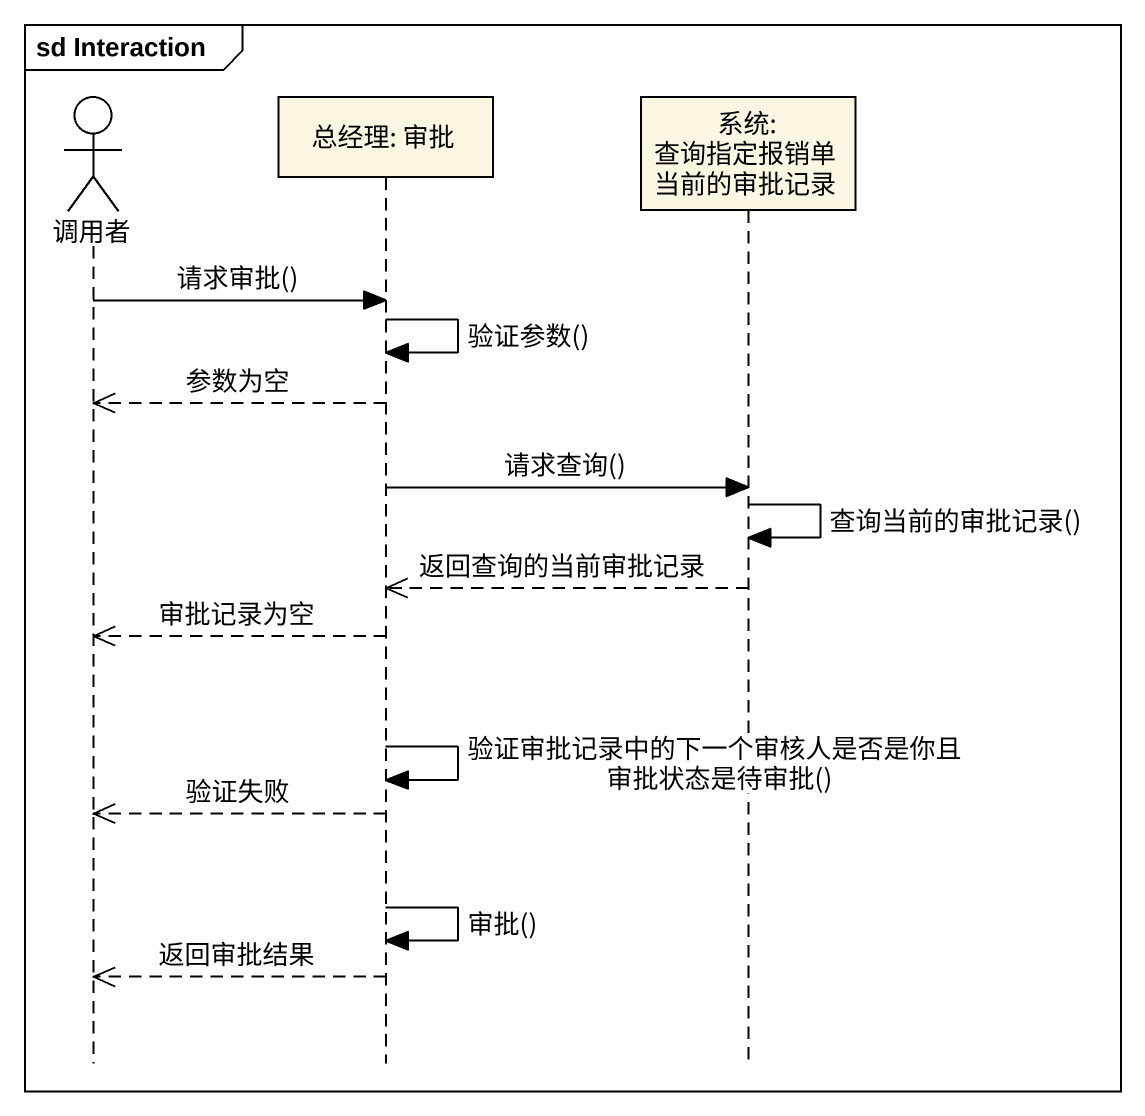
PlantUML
@startuml
mainframe sd Interaction
hide footbox
actor 调用者
participant "总经理: 审批" as 总经理_审批
participant "系统: 查询指定报销单当前的审批记录" as 系统_查询指定报销单当前的审批记录

调用者 -> 总经理_审批 : 请求审批()
总经理_审批 -> 总经理_审批 : 验证参数()
总经理_审批 -->> 调用者 : 参数为空
总经理_审批 -> 系统_查询指定报销单当前的审批记录 : 请求查询()
系统_查询指定报销单当前的审批记录 -> 系统_查询指定报销单当前的审批记录 : 查询当前的审批记录()
系统_查询指定报销单当前的审批记录 -->> 总经理_审批 : 返回查询的当前审批记录
总经理_审批 -->> 调用者 : 审批记录为空
总经理_审批 -> 总经理_审批 : 验证审批记录中的下一个审核人是否是你且审批状态是待审批()
总经理_审批 -->> 调用者 : 验证失败
总经理_审批 -> 总经理_审批 : 审批()
总经理_审批 -->> 调用者 : 返回审批结果
@enduml
